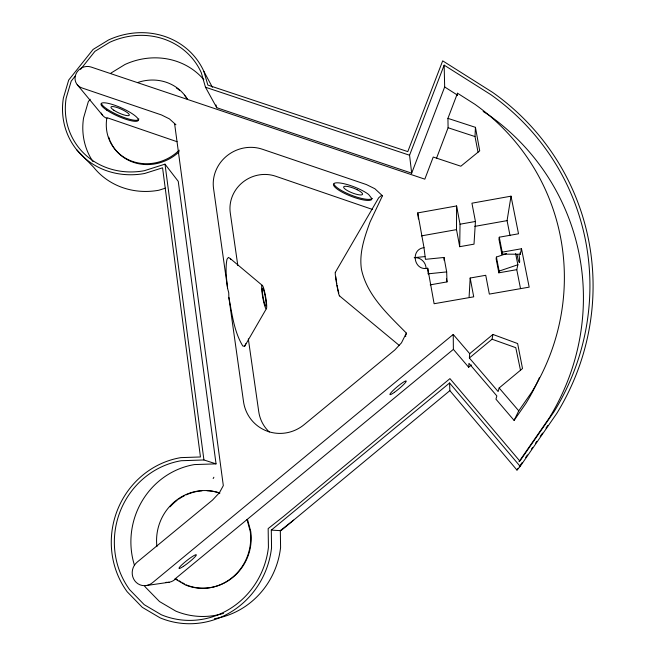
<?xml version="1.0" encoding="UTF-8"?>
<svg xmlns="http://www.w3.org/2000/svg" width="656" height="656" viewBox="0 0 656 656"><rect width="100%" height="100%" fill="white"/><g stroke="black" fill="none" stroke-linecap="round" stroke-linejoin="round"><path stroke-width="0.98" d="M501.873 254.134L502.193 252.158L521.504 248.747L520.265 254.241L501.873 254.134L498.97 239.268L499.273 237.201L518.519 233.79L511.016 196.177L471.935 203.188L475.436 221.466L474.009 244.155L459.7 246.689L456.51 229.633L456.592 205.943L417.733 212.913L418.43 218.956M457.494 95.227L457.503 93.218L474.854 104.255A223.844 217.562 -23.8 0 1 531.36 392.706L518.748 410.828L514.083 420.389L495.936 399.16L496.854 395.937L468.966 363.334L468.663 367.245L471.41 364.966M459.7 246.689L460.036 224.213L456.592 205.943M478.044 152.184L475.001 136.555L475.444 127.338L447.933 118.367L457.503 93.218M469.106 296.865L470.172 278.021L485.743 275.29L489.343 294.093L529.171 287.148L521.504 248.747M469.704 353.658L492.927 334.445L517.633 343.555L522.512 368.541L499.142 387.975L498.117 391.55L469.376 357.996L469.704 353.658L453.23 334.453L152.454 582.749A13.325 12.579 -73.2 0 1 134.742 580.74A13.325 12.579 -73.2 0 1 137.227 562.085L212.478 500.126L219.432 492.713L223.319 485.612L174.586 123.566M406.195 334.527L406.351 333.092C388.286 314.634 367.057 295.692 361.448 269.313C358.988 252.986 364.523 237.185 370.017 222.081L382.464 195.775L374.871 188.731L366.417 184.574L262.4 149.24A36.375 34.456 -28.7 0 0 213.553 188.518L227.591 288.369L228.739 292.789L228.862 297.406L243.524 401.677A38.114 37.261 -53.4 0 0 266.828 431.017A38.114 37.261 -53.4 0 0 304.138 424.653L394.74 350.042L401.488 342.834L406.351 333.092M506.506 253.593L496.403 257.062L496.141 258.866L498.847 272.814L516.772 269.665L517.879 264.762L515.608 253.642M510.04 235.668L507.072 220.629L511.016 196.177M498.847 272.814L499.126 271.092L496.403 257.062M469.376 357.996L492.049 339.218L492.927 334.445M405.646 336.577L405.81 335.79M436.601 158.03L448.097 127.748L447.933 118.367M80.557 69.372L94.915 51.348L109.634 42.337A72.299 66.633 -32.3 0 1 201.285 72.693L205.476 87.232L216.759 107.715L411.681 173.159L444.67 86.969L444.153 65.141L490.795 94.628A245.672 239.161 -23.7 0 1 554.058 411.689L519.864 461.111L449.95 378.627L283.441 516.518L268.165 528.58L268.419 547.375A80.672 76.99 -73.1 0 1 161.294 614.746L144.213 604.676L129.634 589.687A80.672 76.99 -73.1 0 1 181.228 460.725L203.926 459.963L216.045 463.866L178.243 181.343L165 164.156L144.32 170.708A72.299 66.633 -32.3 0 1 66.149 98.228L71.201 81.131L75.563 75.645M411.681 173.159L409.557 155.234L444.153 65.141M228.862 297.406C232.076 313.822 233.971 331.452 242.777 345.983L244.598 346.352L245.836 343.711M213.159 478.552L213.872 477.24M244.598 346.352L266.32 308.779M335.323 272.371L378.668 197.817L381.431 195.472L382.464 195.775M519.003 461.701L549.203 418.036A234.036 228.427 -23.7 0 0 489.155 115.292L483.16 111.479M212.413 87.33L203.926 71.488A75.202 69.315 -32.3 0 0 108.601 39.942L93.103 49.421L68.691 80.073L63.37 98.047A75.202 69.315 -32.3 0 0 144.673 173.479L162.565 167.813L200.449 456.97L180.835 457.626A83.911 80.081 -73.1 0 0 127.149 591.737L142.303 607.341L160.08 617.837A83.911 80.081 -73.1 0 0 271.551 547.719L271.305 530.122L449.581 382.989L449.86 390.648L516.969 470.065L518.133 468.384M519.29 466.703L522.192 462.505M525.677 457.462L527.424 454.936M531.491 449.057L532.656 447.376M535.558 443.177L536.715 441.496M540.2 436.453L542.528 433.099M546.013 428.056L547.752 425.539M516.969 470.065L520.175 466.375L556.805 413.387A248.714 242.13 -23.7 0 0 492.615 92.381L442.685 60.852L407.794 151.618L207.854 85.083L203.926 71.488M514.083 420.389L525.784 403.579A207.952 202.925 -23.7 0 0 539.421 377.602M90.208 99.253L88.322 101.631L83.55 118.014A69.036 63.96 -32.4 0 0 93.013 161.663M449.86 390.648L281.326 530.343L281.211 529.95M247 519.462L250.231 531.344A49.044 46.904 -73.9 0 1 232.421 577.378A49.044 46.904 -73.9 0 1 185.435 584.955L175.062 578.92L453.386 349.369L453.23 334.453M177.473 579.83L175.742 578.822L174.726 579.666A12.333 11.685 -74.3 0 1 166.017 582.323M271.305 530.122L280.325 530.647L293.675 520.101M110.93 73.095L124.984 64.485A69.036 63.96 -32.4 0 1 203.819 79.679M517.879 264.762L499.126 271.092M165.492 188.141L158.842 190.24A71.816 66.535 -32.4 0 1 93.751 167.362L76.645 149.699M417.733 212.913L424.006 247.656C409.91 249.378 413.928 271.461 427.712 268.214L434.116 303.728L473.714 296.824L470.172 278.021M460.036 224.213L475.436 221.466M421.398 235.889L456.51 229.633M474.796 226.377L507.072 220.629M430.197 284.86L446.998 281.908L446.679 271.912L444.022 257.472L425.449 259.333L424.006 247.656M146.37 585.529L169.092 582.249M175.062 578.92L175.742 578.822M428.065 273.839L446.679 271.912M424.957 256.586L414.215 257.652A10.471 9.684 45 0 1 426.064 268.419M216.045 463.866L194.422 464.579A76.695 73.349 -73.9 0 0 134.521 565.472M448.097 127.748L475.001 136.555M205.476 87.232L409.557 155.234M177.071 141.712L107.026 117.686L106.739 118.687A44.149 40.885 -32.4 0 0 129.593 160.277A44.149 40.885 -32.4 0 0 179.268 150.175M372.641 209.502L275.709 176.243A33.858 32.259 -28.8 0 0 230.272 212.88L237.825 265.598M492.049 339.218L515.78 347.672L520.561 370.607M179.195 580.831L180.925 581.831M182.647 582.84L184.369 583.84M262.507 285.59L230.379 258.653L228.427 257.414L227.001 259.235C225.123 268.845 226.55 278.726 227.591 288.369M444.67 86.969L457.503 95.136M339.529 295.913L399.422 345.564M175.915 124.771L169.461 118.908L161.565 114.98L81.869 87.912A11.742 10.701 -33.5 0 1 75.989 73.931A11.742 10.701 -33.5 0 1 91.028 67.019L424.817 179.162L433.231 157.038L460.848 166.214L479.716 150.831L475.444 127.338M499.142 387.975L518.748 410.828M453.386 349.369L468.663 367.245M449.581 382.989L520.175 466.375M77.244 84.722L102.631 115.349M230.379 258.653L230.871 259.522M215.947 104.927L216.759 107.715M247.509 519.519L250.731 531.368A48.929 46.789 -73.9 0 1 232.97 577.288A48.929 46.789 -73.9 0 1 186.099 584.84M516.772 269.665L520.503 288.55M499.273 237.201L502.193 252.158M446.457 278.923L446.998 281.908M520.036 252.847L520.265 254.241M248.321 338.865L258.751 411.689A35.375 34.678 -55.9 0 0 269.288 432.001M165 164.156L203.926 459.963M427.712 268.214L428.286 273.864M444.022 257.472L444.137 260.334M280.325 530.647L280.588 547.383A79.778 76.293 -74 0 1 214.405 618.706M170.084 506.826A48.929 46.789 -73.9 0 1 177.153 500.282M178.703 499.15A48.929 46.789 -73.9 0 1 184.459 495.706M186.165 494.886A48.929 46.789 -73.9 0 1 201.917 490.803M207.017 490.696A48.929 46.789 -73.9 0 1 219.932 493.091M179.195 151.733A44.05 40.803 -32.4 0 1 110.085 140.835M109.724 139.941A44.05 40.803 -32.4 0 1 108.765 137.186M176.464 88.019A44.05 40.803 -32.4 0 1 179.58 90.356M184.402 95.145A44.05 40.803 -32.4 0 1 187.28 99.048M106.969 118.351A10.955 10.07 -33.7 0 1 101.278 113.094M517.084 254.807A10.422 0.976 80 0 0 519.601 259.809L519.404 257.71A10.422 0.976 80 0 0 519.076 255.241M372.075 198.481A20.615 4.961 21.4 0 1 352.338 195.562A20.615 4.961 21.4 0 1 333.97 184.098M339.611 295.339A11.964 0.722 80 0 1 336.782 284.696A11.964 0.722 80 0 1 335.56 272.658M338.849 292.937A9.127 0.549 80 0 1 337.086 285.352M336.799 283.786A9.127 0.549 80 0 1 336.307 280.711M336.2 279.997A9.127 0.549 80 0 1 335.79 276.553M137.678 82.525A44.149 40.885 -32.4 0 1 187.19 98.876M138.801 118.818A20.393 4.51 24.1 0 1 120.737 116.21A20.393 4.51 24.1 0 1 101.418 103.402M156.923 546.645A49.044 46.904 -73.9 0 1 219.358 492.976M223.581 613.368A76.695 73.349 -73.9 0 1 175.792 611.113L159.498 601.544L145.583 587.3A76.695 73.349 -73.9 0 1 144.451 585.718M371.837 198.579L371.575 199.76L370.082 200.277A20.623 4.936 21.4 0 1 341.464 191.79A20.623 4.936 21.4 0 1 339.242 182.909A20.623 4.936 21.4 0 1 368.631 194.463L371.837 198.579M357.135 189.723L354.757 188.641A10.16 2.444 21.4 0 0 343.941 187.936A10.16 2.444 21.4 0 0 359.226 194.848A10.16 2.444 21.4 0 0 357.135 189.723M261.728 289.345A11.923 1.46 80 0 0 265.901 308.582A11.923 1.46 80 0 0 264.934 293.265A11.923 1.46 80 0 0 261.728 289.345M262.318 291.157A9.086 1.115 80 0 0 265.5 305.844A9.086 1.115 80 0 0 264.762 294.191A9.086 1.115 80 0 0 262.318 291.157M106.707 110.11A20.393 4.494 24.1 0 0 137.826 120.876A20.393 4.494 24.1 0 0 114.456 105.149A20.393 4.494 24.1 0 0 106.707 110.11M394.395 392.329A10.57 1.328 -39.9 0 0 406.236 381.079A10.57 1.328 -39.9 0 0 393.641 389.959A10.57 1.328 -39.9 0 0 394.395 392.329M113.791 110.183A10.045 2.222 24.1 0 0 129.093 115.44A10.045 2.222 24.1 0 0 117.506 107.674A10.045 2.222 24.1 0 0 113.791 110.183M183.36 566.39A11.013 1.337 -38.3 0 0 196.349 554.886A11.013 1.337 -38.3 0 0 183.303 563.496A11.013 1.337 -38.3 0 0 183.36 566.39"/></g></svg>
